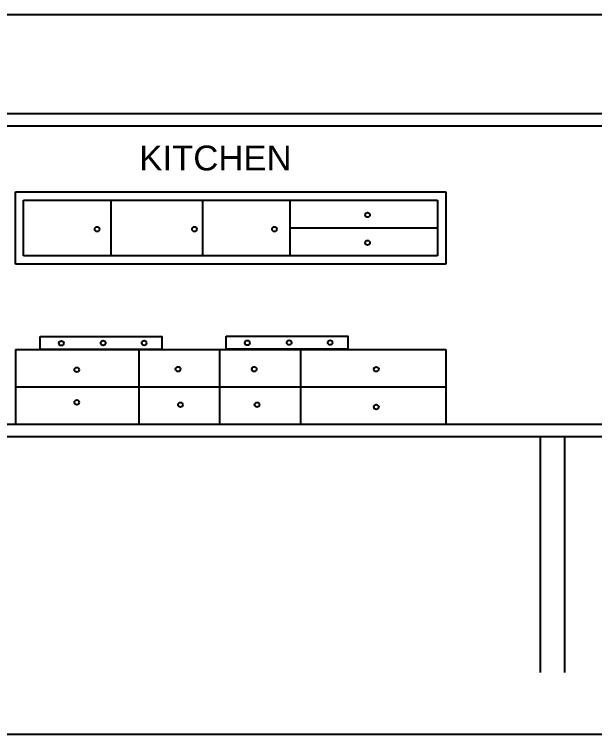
# Model space of a CAD drawing. Header units: millimetres. Extents: x 587797 to 2274247, y 1711 to 439204.
# Drawn here: x 904821 to 911827, y 238891 to 247591 of the extents above; entities that cross this region are included whole.
import ezdxf

# ---------------------------------------------------------------- set-up
doc = ezdxf.new("R2010")
doc.units = ezdxf.units.MM
doc.styles.get("Standard").update_dxf_attribs({"font": 'arial.ttf'})

msp = doc.modelspace()

# ---------------------------------------------------------------- linework, layer by layer
for p, q in [((860698.06, 247591.185), (941078.06, 247591.185)), ((913928.06, 246391.185), (901928.06, 246391.185)), ((913928.06, 246241.185), (902078.06, 246241.185)), ((904832.111, 244572.888), (904832.111, 245449.135)), ((904832.111, 245449.135), (910028.827, 245449.135)), ((910028.827, 245449.135), (910028.827, 244572.888)), ((904932.111, 244672.888), (904932.111, 245349.135)), ((904932.111, 245349.135), (909928.827, 245349.135)), ((905986.531, 245349.135), (905986.531, 244672.888)), ((907094.09, 245349.135), (907094.09, 244672.888)), ((908146.694, 245349.135), (908146.694, 244672.888)), ((909928.827, 245349.135), (909928.827, 244672.888)), ((908146.694, 245011.011), (909928.827, 245011.011)), ((909928.827, 244672.888), (904932.111, 244672.888)), ((910028.827, 244572.888), (904832.111, 244572.888)), ((904832.662, 243541.185), (904832.662, 242641.185)), ((904832.662, 243541.185), (910028.827, 243541.185)), ((906327.93, 242641.185), (906327.93, 243541.185)), ((907300.398, 242641.185), (907300.398, 243541.185)), ((908279.53, 242641.185), (908279.53, 243541.185)), ((910028.827, 243541.185), (910028.827, 242641.185)), ((904832.662, 243091.185), (910028.827, 243091.185)), ((901928.06, 242641.185), (913928.06, 242641.185)), ((860928.06, 242491.185), (941078.06, 242491.185)), ((911168.669, 242491.185), (911168.669, 239641.185)), ((911468.669, 239641.185), (911468.669, 242491.185)), ((941078.06, 238891.185), (860698.06, 238891.185))]:
    msp.add_line(p, q)
for points in [[(905133.198, 243699.969), (906601.434, 243699.969), (906601.434, 243541.185), (905133.198, 243541.185)], [(907379.318, 243704.538), (908847.554, 243704.538), (908847.554, 243545.754), (907379.318, 243545.754)]]:
    msp.add_lwpolyline(points, close=True)
for centre in [(909085.872, 245168.738), (905819.773, 244996.712), (906994.122, 244996.712), (907960.72, 244996.712), (909085.872, 244832.262), (905387.434, 243619.163), (905892.494, 243621.778), (906387.079, 243621.778), (907633.554, 243623.732), (908138.614, 243626.347), (908633.199, 243626.347), (905573.964, 243297.837), (906796.586, 243305.609), (907716.808, 243305.609), (909190.98, 243304.954), (905573.964, 242904.583), (906825.255, 242875.935), (907750.698, 242875.935), (909190.98, 242848.372)]:
    msp.add_circle(centre, 28.685)

# ---------------------------------------------------------------- texts
at = {"insert": (906329.016, 246006.634), "char_height": 300, "attachment_point": 1}
msp.add_mtext_dynamic_manual_height_columns('KITCHEN', width=10.89673, gutter_width=23298.882, heights=[0], dxfattribs=at)

doc.saveas('drawing.dxf')
